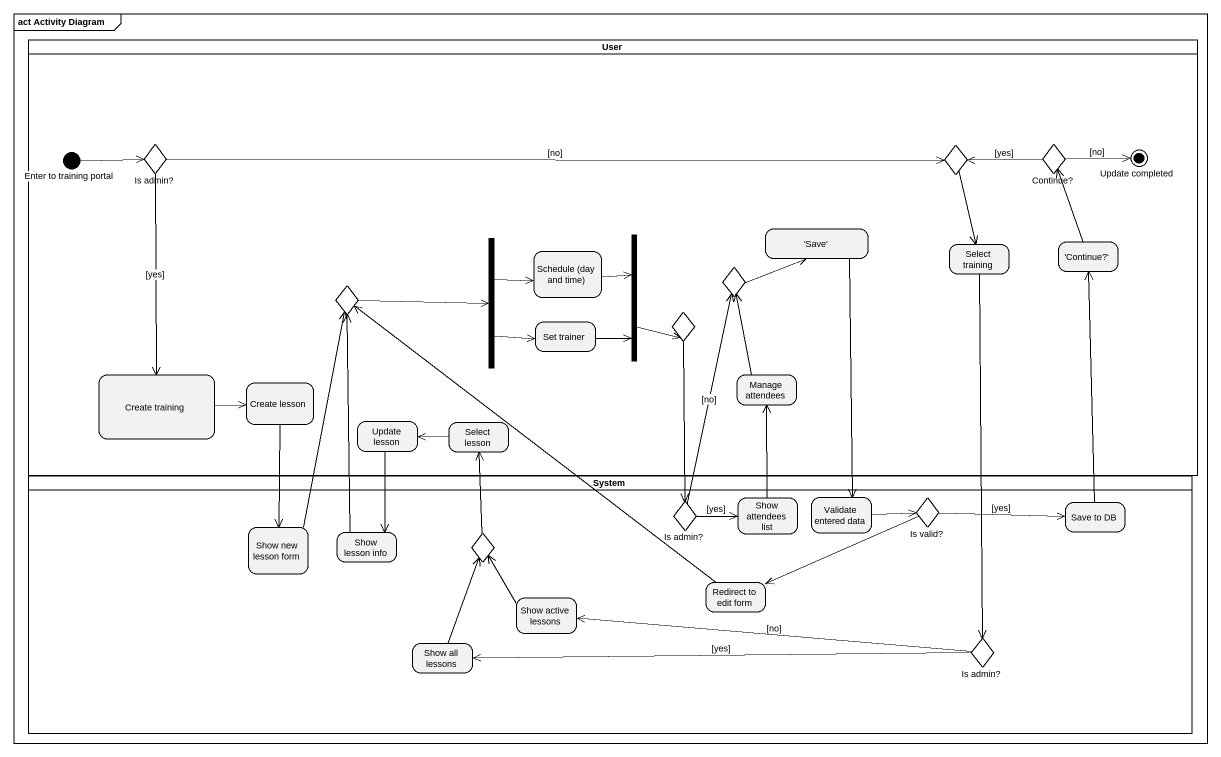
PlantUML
@startuml
mainframe act Activity Diagram
hide empty description
state User <<partition>> {
  state "Is admin?" as Is_admin <<choice>>
  state choice1 <<choice>>
  state "Continue?" as Continue <<choice>>
  state "Update completed" as Update_completed <<end>>
  state "Enter to training portal" as Enter_to_training_portal <<start>>
  state "'Save'" as Save
  state fork1 <<fork>>
  state "Schedule (day and time)" as Schedule_day_and_time
  state fork2 <<join>>
  state choice2 <<choice>>
  state "Select training" as Select_training
  state "'Continue?'" as Continue_2
  state choice3 <<choice>>
  state "Set trainer" as Set_trainer
  state choice4 <<choice>>
  state "Create training" as Create_training
  state "Create lesson" as Create_lesson
  state "Manage attendees" as Manage_attendees
  state "Update lesson" as Update_lesson
  state "Select lesson" as Select_lesson
}
state System <<partition>> {
  state "Show attendees list" as Show_attendees_list
  state "Validate entered data" as Validate_entered_data
  state "Is valid?" as Is_valid <<choice>>
  state "Show new lesson form" as Show_new_lesson_form
  state "Show lesson info" as Show_lesson_info
  state choice5 <<choice>>
  state "Is admin?" as Is_admin_2 <<choice>>
  state "Save to DB" as Save_to_DB
  state "Show active lessons" as Show_active_lessons
  state "Redirect to edit form" as Redirect_to_edit_form
  state "Show all lessons" as Show_all_lessons
  state "Is admin?" as Is_admin_3 <<choice>>
}
Is_admin -right-> choice1 : [no]
Is_admin --> Create_training : [yes]
choice1 --> Select_training
Continue -left-> choice1 : [yes]
Continue -right-> Update_completed : [no]
Enter_to_training_portal -right-> Is_admin
Save --> Validate_entered_data
fork1 -right-> Schedule_day_and_time
fork1 -right-> Set_trainer
Schedule_day_and_time -right-> fork2
fork2 -right-> choice4
choice2 -right-> Save
Select_training --> Is_admin_3
Continue_2 -up-> Continue
choice3 -right-> fork1
Set_trainer -right-> fork2
choice4 --> Is_admin_2
Create_training -right-> Create_lesson
Create_lesson --> Show_new_lesson_form
Manage_attendees -up-> choice2
Update_lesson --> Show_lesson_info
Select_lesson -left-> Update_lesson
Show_attendees_list -up-> Manage_attendees
Validate_entered_data -right-> Is_valid
Is_valid -right-> Save_to_DB : [yes]
Is_valid -left-> Redirect_to_edit_form
Show_new_lesson_form -up-> choice3
Show_lesson_info -up-> choice3
choice5 -up-> Select_lesson
Is_admin_2 -up-> choice2 : [no]
Is_admin_2 -right-> Show_attendees_list : [yes]
Save_to_DB -up-> Continue_2
Show_active_lessons -up-> choice5
Redirect_to_edit_form -up-> choice3
Show_all_lessons -up-> choice5
Is_admin_3 -left-> Show_active_lessons : [no]
Is_admin_3 -left-> Show_all_lessons : [yes]
@enduml
